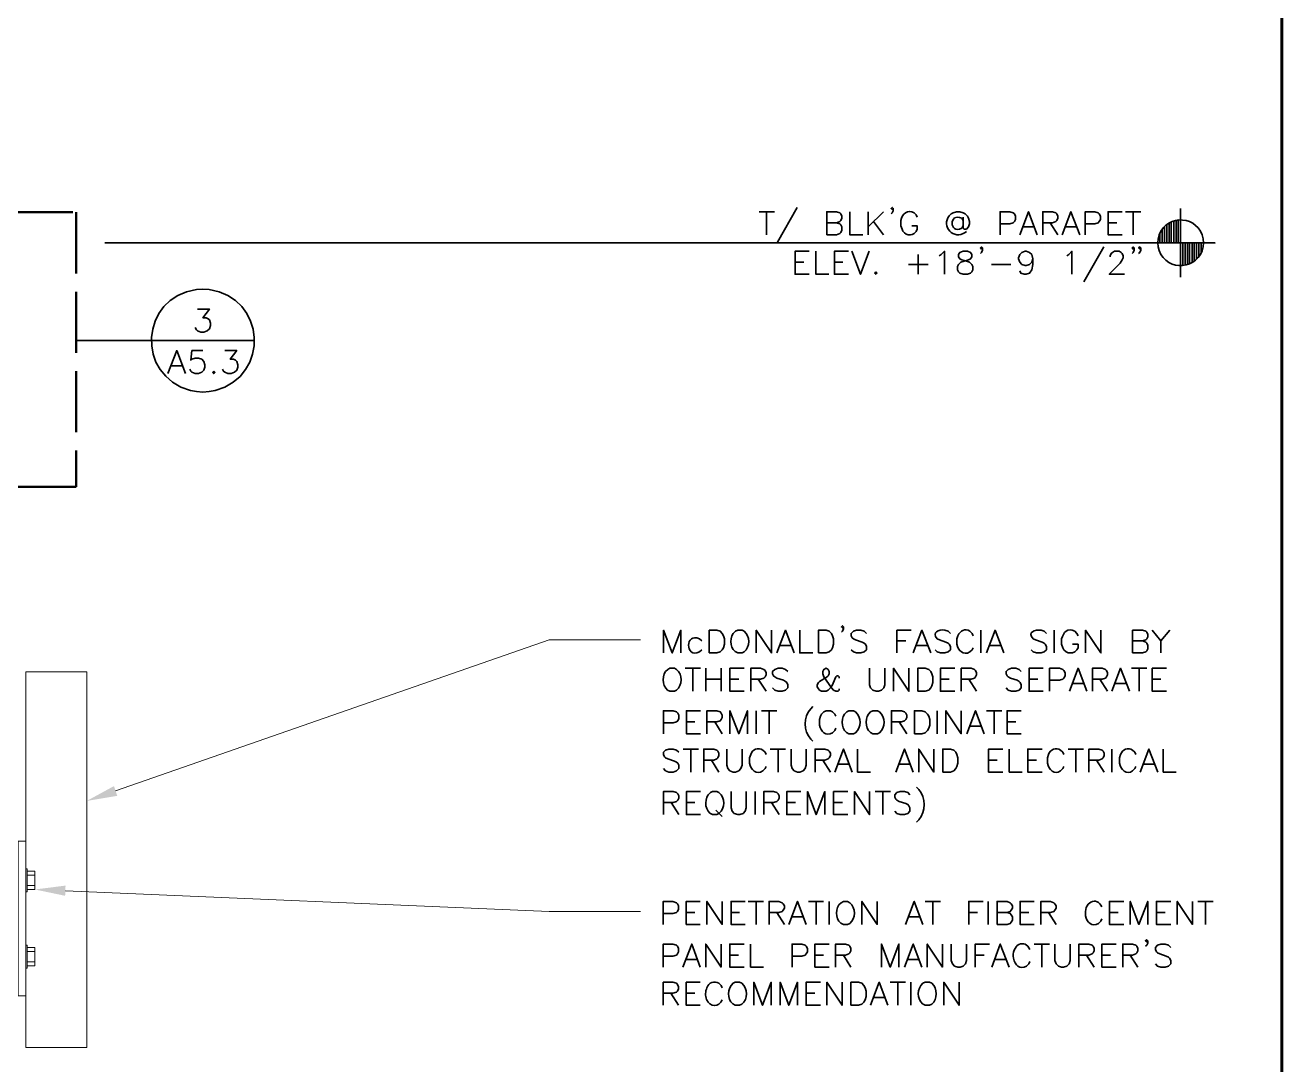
# Model space of a CAD drawing. Header units: inches. Extents: x 5 to 516, y -193 to 129.
# Drawn here: x 92.94 to 99.8, y -175.59 to -169.91 of the extents above; entities that cross this region are included whole.
import ezdxf

# ---------------------------------------------------------------- set-up
doc = ezdxf.new("R2010")
doc.units = ezdxf.units.IN
doc.header["$MEASUREMENT"] = 0
doc.linetypes.add('PDF_IMPORT', pattern=[1, 0.8, -0.2])
doc.layers.add('PDF8_Geometry', color=7, linetype='Continuous')
doc.layers.add('PDF8_Solid Fills', color=7, linetype='Continuous')

msp = doc.modelspace()

# ---------------------------------------------------------------- linework, layer by layer
at = {"layer": 'PDF8_Geometry', "lineweight": 60}
msp.add_lwpolyline([(99.8021836, -169.6924491), (99.8021836, -192.1857845), (99.8021836, -169.6924491)], dxfattribs=at)
at = {"layer": 'PDF8_Geometry', "linetype": 'PDF_IMPORT', "lineweight": 50, "ltscale": 0.416667}
msp.add_lwpolyline([(93.221073, -170.9368928), (93.221073, -172.4357829), (91.1366279, -172.4357829), (91.1366273, -170.9368939), (93.2210725, -170.9368928)], dxfattribs=at)
at = {"layer": 'PDF8_Geometry', "lineweight": 35}
for points in [[(96.9488497, -170.9335584), (97.0321831, -170.9335584)], [(96.9899603, -170.9335584), (96.9899603, -171.059114)], [(97.156627, -170.9102249), (97.0499603, -171.1002249)], [(97.3177395, -171.0591145), (97.3177395, -170.933559), (97.3710728, -170.933559), (97.3888506, -170.9402256), (97.3955172, -170.9457812), (97.4010728, -170.9580034), (97.4010728, -170.9691145), (97.3955172, -170.9813367), (97.3888506, -170.9868923), (97.3710728, -170.993559), (97.3177395, -170.993559)], [(97.4432956, -170.9335584), (97.4432956, -171.059114), (97.5144067, -171.059114)], [(97.544406, -170.9335584), (97.544406, -171.059114)], [(97.6277393, -170.9335584), (97.544406, -171.0168918)], [(97.6810727, -170.9157814), (97.6755172, -170.9213369), (97.6688505, -170.9157814), (97.6755172, -170.9102258), (97.6810727, -170.9157814), (97.6810727, -170.9280036), (97.6755172, -170.9402258), (97.6688505, -170.9457814)], [(98.0621831, -170.9635606), (98.0621831, -171.0235606), (98.0677386, -171.0291162), (98.0799608, -171.0291162), (98.0921831, -171.0168939), (98.0977386, -170.9991162), (98.0977386, -170.9868939), (98.0921831, -170.9691162), (98.0855164, -170.958005), (98.0732942, -170.9457828), (98.0621831, -170.9402273), (98.0444053, -170.9335606), (98.0266275, -170.9335606), (98.0088497, -170.9402273), (97.9966275, -170.9457828)], [(98.2644061, -171.0591145), (98.2644061, -170.933559), (98.3177395, -170.933559), (98.3355172, -170.9402256), (98.3421839, -170.9457812), (98.3477395, -170.9580034), (98.3477395, -170.9757812), (98.3421839, -170.9868923), (98.3355172, -170.993559), (98.3177395, -170.9991145), (98.2644061, -170.9991145)], [(98.371073, -171.0591145), (98.4188508, -170.933559), (98.4666285, -171.0591145)], [(98.496628, -171.0591145), (98.496628, -170.933559), (98.5499613, -170.933559), (98.5677391, -170.9402256), (98.5732946, -170.9457812), (98.5799613, -170.9580034), (98.5799613, -170.9691145), (98.5732946, -170.9813367), (98.5677391, -170.9868923), (98.5499613, -170.993559), (98.496628, -170.993559)], [(98.6032948, -171.0591145), (98.6510726, -170.933559), (98.6988504, -171.0591145)], [(98.7288498, -171.0591145), (98.7288498, -170.933559), (98.7821831, -170.933559), (98.7999609, -170.9402256), (98.8055165, -170.9457812), (98.8121831, -170.9580034), (98.8121831, -170.9757812), (98.8055165, -170.9868923), (98.7999609, -170.993559), (98.7821831, -170.9991145), (98.7288498, -170.9991145)], [(98.9310726, -171.0591145), (98.8532948, -171.0591145), (98.8532948, -170.933559), (98.9310726, -170.933559)], [(98.9488499, -170.9335584), (99.0321832, -170.9335584)], [(98.9899616, -170.9335584), (98.9899616, -171.059114)], [(99.2488501, -170.9157814), (99.2488501, -171.2902258)], [(97.3710729, -170.9935582), (97.3888507, -170.9991138), (97.3955173, -171.0046694), (97.4010729, -171.0168916), (97.4010729, -171.0346694), (97.3955173, -171.0468916), (97.3888507, -171.0524471), (97.3710729, -171.0591138), (97.3177396, -171.0591138)], [(97.5732937, -170.9868941), (97.6277381, -171.0591163)], [(97.722183, -170.9813384), (97.722183, -171.0113384), (97.7288497, -171.0291162)], [(97.812183, -170.9635606), (97.8055164, -170.9513384), (97.7944053, -170.9402273)], [(98.0621831, -170.9813377), (98.0555164, -170.9691154)], [(98.5377397, -170.9935582), (98.5799619, -171.0591138)], [(98.8532948, -170.9935582), (98.9010726, -170.9935582)], [(99.1744053, -171.1035594), (99.1744053, -171.0035594)], [(99.1866282, -171.1035594), (99.1866282, -170.9946705)], [(99.1988499, -171.1035594), (99.1988499, -170.989115)], [(99.2121838, -171.1035594), (99.2121838, -170.9835594)], [(99.2244056, -171.1035594), (99.2244056, -170.9802261)], [(99.2366284, -171.1035594), (99.2366284, -170.979115)], [(97.8055164, -171.0413384), (97.812183, -171.0291162), (97.812183, -171.0113384), (97.782183, -171.0113384)], [(98.0555164, -171.0235599), (98.0621831, -171.0113377)], [(98.0621831, -171.0524495), (98.0732942, -171.0468939), (98.0799608, -171.0413384)], [(98.38885, -171.0168918), (98.44885, -171.0168918)], [(98.621073, -171.0168918), (98.681073, -171.0168918)], [(99.1321829, -171.0602261), (99.1266273, -171.0813372), (99.1244051, -171.1035594), (99.1266273, -171.1246705), (99.1321829, -171.1457817)], [(99.136628, -171.1035594), (99.136628, -171.049115)], [(99.1488508, -171.1035594), (99.1488508, -171.0280039)], [(99.1621836, -171.1035594), (99.1621836, -171.0135594)], [(93.377739, -171.1035594), (99.4366282, -171.1035594), (99.0621838, -171.1035594)], [(98.1688499, -171.1313372), (98.1632944, -171.1380039), (98.1566277, -171.1313372), (98.1632944, -171.1257817), (98.1688499, -171.1313372), (98.1688499, -171.1435594), (98.1632944, -171.1557817), (98.1566277, -171.1613372)], [(98.8299613, -171.125783), (98.7221835, -171.315783)], [(98.996628, -171.1313372), (98.9899613, -171.1380039), (98.9844058, -171.1313372), (98.9899613, -171.1257817), (98.996628, -171.1313372), (98.996628, -171.1435594), (98.9899613, -171.1557817), (98.9844058, -171.1613372)], [(99.0321832, -171.1313372), (99.0266277, -171.1380039), (99.019961, -171.1313372), (99.0266277, -171.1257817), (99.0321832, -171.1313372), (99.0321832, -171.1435594), (99.0266277, -171.1557817), (99.019961, -171.1613372)], [(99.1244051, -171.1035594), (99.1244051, -171.1024483)], [(99.2621841, -171.1035594), (99.2621841, -171.2280039)], [(99.2744058, -171.1035594), (99.2744058, -171.2257817)], [(99.2866275, -171.1035594), (99.2866275, -171.2224483)], [(99.2988504, -171.1035594), (99.2988504, -171.2180039)], [(99.3121832, -171.1035594), (99.3121832, -171.2113372)], [(99.324406, -171.1035594), (99.324406, -171.2035594)], [(99.3366277, -171.1035594), (99.3366277, -171.1924483)], [(99.3488506, -171.1035594), (99.3488506, -171.1780039)], [(99.3621834, -171.1035594), (99.3621834, -171.1580039)], [(99.3721829, -171.1246705), (99.3744051, -171.1035594), (99.3721829, -171.0813372)], [(99.3744051, -171.1035594), (99.3744051, -171.1024483)], [(97.222183, -171.2746704), (97.1455163, -171.2746704), (97.1455163, -171.1491148), (97.222183, -171.1491148)], [(97.1455163, -171.2091164), (97.1932941, -171.2091164)], [(97.2588496, -171.1491143), (97.2588496, -171.2746698), (97.3299607, -171.2746698)], [(97.4366289, -171.2746704), (97.3599622, -171.2746704), (97.3599622, -171.1491148), (97.4366289, -171.1491148)], [(97.3599622, -171.2091164), (97.4066289, -171.2091164)], [(97.4544062, -171.1491143), (97.502184, -171.2746698), (97.5499618, -171.1491143)], [(97.8177395, -171.1680035), (97.8177395, -171.2746702)], [(97.9310728, -171.17356), (97.943295, -171.1680044), (97.9610728, -171.1491155), (97.9610728, -171.2746711)], [(98.4432945, -171.191337), (98.4366279, -171.2091148), (98.4255167, -171.221337), (98.4066279, -171.2268926), (98.4010723, -171.2268926), (98.3832945, -171.221337), (98.3710723, -171.2091148), (98.3655167, -171.191337), (98.3655167, -171.1857815), (98.3710723, -171.1680037), (98.3832945, -171.1557815), (98.4010723, -171.1491148), (98.4066279, -171.1491148), (98.4255167, -171.1557815), (98.4366279, -171.1680037), (98.4432945, -171.191337), (98.4432945, -171.221337), (98.4366279, -171.251337), (98.4255167, -171.2691148), (98.4066279, -171.2746704), (98.3955167, -171.2746704), (98.377739, -171.2691148), (98.3710723, -171.2568926)], [(98.6277394, -171.17356), (98.6388505, -171.1680044), (98.6566283, -171.1491155), (98.6566283, -171.2746711)], [(98.8655166, -171.1791142), (98.8655166, -171.1735586), (98.8710721, -171.1613364), (98.8777388, -171.1557808), (98.8888499, -171.1491142), (98.9132943, -171.1491142), (98.9255166, -171.1557808), (98.9310721, -171.1613364), (98.9366277, -171.1735586), (98.9366277, -171.1857808), (98.9310721, -171.196892), (98.9188499, -171.2146697), (98.859961, -171.2746697), (98.9432943, -171.2746697)], [(97.7644061, -171.2213369), (97.8710728, -171.2213369)], [(98.2166291, -171.2213369), (98.3232958, -171.2213369)], [(93.9466265, -171.3580035), (93.9132931, -171.3557813), (93.8788487, -171.3580035)], [(93.8832955, -171.4646706), (93.948851, -171.4646706), (93.9132955, -171.5124484), (93.9310732, -171.5124484), (93.9421844, -171.5180039), (93.948851, -171.5246706), (93.9544066, -171.5424484), (93.9544066, -171.5546706), (93.948851, -171.5724484), (93.9366288, -171.5835595), (93.918851, -171.5902261), (93.9010732, -171.5902261), (93.8832955, -171.5835595), (93.8777399, -171.5780039), (93.8710732, -171.5657817)], [(93.221073, -171.6368937), (93.6321842, -171.6368937)], [(94.1944052, -171.6368937), (93.632183, -171.6368937)], [(93.722183, -171.8168932), (93.7699608, -171.6913376), (93.8177386, -171.8168932)], [(93.9132931, -171.6913371), (93.8532931, -171.6913371), (93.8477376, -171.7446704), (93.8532931, -171.7391149), (93.8710709, -171.7335593), (93.8888487, -171.7335593), (93.9066265, -171.7391149), (93.9188487, -171.7513371), (93.9244042, -171.7691149), (93.9244042, -171.7813371), (93.9188487, -171.7991149), (93.9066265, -171.810226), (93.8888487, -171.8168926), (93.8710709, -171.8168926), (93.8532931, -171.810226), (93.8477376, -171.8046704), (93.8410709, -171.7924482)], [(94.0321828, -171.6913371), (94.0977384, -171.6913371), (94.0621828, -171.7391149), (94.0799606, -171.7391149), (94.0910717, -171.7446704), (94.0977384, -171.7513371), (94.1032939, -171.7691149), (94.1032939, -171.7813371), (94.0977384, -171.7991149), (94.0855162, -171.810226), (94.0677384, -171.8168926), (94.0499606, -171.8168926), (94.0321828, -171.810226), (94.0255162, -171.8046704), (94.0199606, -171.7924482)], [(93.73996, -171.7746704), (93.79996, -171.7746704)], [(93.8455153, -171.9102258), (93.8788487, -171.9157814), (93.9132931, -171.9180036), (93.9466265, -171.9157814), (93.9799598, -171.9102258)], [(97.4088491, -173.2002257), (97.4032936, -173.2057813), (97.397738, -173.2002257), (97.4032936, -173.1935591), (97.4088491, -173.2002257), (97.4088491, -173.2113368), (97.4032936, -173.2235591), (97.397738, -173.2291146)], [(96.4266284, -173.342449), (96.4266284, -173.2180045), (96.4744062, -173.342449), (96.5221839, -173.2180045), (96.5221839, -173.342449)], [(96.6355156, -173.2768927), (96.6232933, -173.2657816)], [(96.86774, -173.2235606), (96.8555177, -173.218005), (96.8321844, -173.218005), (96.8199622, -173.2235606), (96.80774, -173.2357828)], [(96.9332948, -173.342449), (96.9332948, -173.2180045), (97.0166281, -173.342449), (97.0166281, -173.2180045)], [(97.0455159, -173.342449), (97.0932936, -173.2180045), (97.1410714, -173.342449)], [(97.171072, -173.218005), (97.171072, -173.3424495), (97.2421831, -173.3424495)], [(97.5344052, -173.2357821), (97.522183, -173.2235599), (97.5044052, -173.2180043), (97.4810719, -173.2180043), (97.4632941, -173.2235599), (97.4510719, -173.2357821), (97.4510719, -173.2480043), (97.4566275, -173.2591154), (97.4632941, -173.2657821), (97.4744052, -173.2713377), (97.5110719, -173.2835599), (97.522183, -173.2891154), (97.5288497, -173.294671), (97.5344052, -173.3068932), (97.5344052, -173.324671), (97.522183, -173.3368932), (97.5044052, -173.3424488), (97.4810719, -173.3424488), (97.4632941, -173.3368932), (97.4510719, -173.324671)], [(97.7010719, -173.342449), (97.7010719, -173.2180045), (97.7788497, -173.2180045)], [(97.7899617, -173.342449), (97.8377395, -173.2180045), (97.8855173, -173.342449)], [(97.9210725, -173.2657821), (97.9332947, -173.2713377), (97.9688503, -173.2835599), (97.9810725, -173.2891154), (97.986628, -173.294671), (97.9932947, -173.3068932), (97.9932947, -173.324671), (97.9810725, -173.3368932), (97.9632947, -173.3424488), (97.9388503, -173.3424488), (97.9210725, -173.3368932), (97.9099614, -173.324671)], [(97.9932947, -173.2357821), (97.9810725, -173.2235599), (97.9632947, -173.2180043)], [(98.0344053, -173.248005), (98.0288497, -173.2657827), (98.0288497, -173.2946716)], [(98.1177386, -173.248005), (98.1121831, -173.2357827), (98.0999608, -173.2235605)], [(98.1599614, -173.218005), (98.1599614, -173.3424495)], [(98.1899613, -173.342449), (98.236628, -173.2180045), (98.2844058, -173.342449)], [(98.4455172, -173.2657821), (98.4577394, -173.2713377), (98.4932949, -173.2835599), (98.5055172, -173.2891154), (98.5110727, -173.294671), (98.5166283, -173.3068932), (98.5166283, -173.324671), (98.5055172, -173.3368932), (98.4877394, -173.3424488), (98.4632949, -173.3424488), (98.4455172, -173.3368932), (98.4332949, -173.324671)], [(98.5166283, -173.2357821), (98.5055172, -173.2235599), (98.4877394, -173.2180043)], [(98.5588499, -173.218005), (98.5588499, -173.3424495)], [(98.5999613, -173.2657827), (98.5999613, -173.2946716), (98.606628, -173.3135605), (98.6121836, -173.3246716), (98.6244058, -173.3368938), (98.636628, -173.3424494), (98.6599613, -173.3424494), (98.6721836, -173.3368938), (98.6832947, -173.3246716), (98.6899613, -173.3135605), (98.6899613, -173.2946716), (98.6599613, -173.2946716)], [(98.6899613, -173.248005), (98.6832947, -173.2357827), (98.6721836, -173.2235605)], [(98.7310719, -173.342449), (98.7310719, -173.2180045), (98.8144053, -173.342449), (98.8144053, -173.2180045)], [(98.9877395, -173.342449), (98.9877395, -173.2180045), (99.0410728, -173.2180045), (99.0588506, -173.2235601), (99.0655172, -173.2291156), (99.0710728, -173.2413378), (99.0710728, -173.2535601), (99.0655172, -173.2657823), (99.0588506, -173.2713378), (99.0410728, -173.2768934), (98.9877395, -173.2768934)], [(99.0944052, -173.218005), (99.142183, -173.2768939), (99.142183, -173.3424495)], [(99.1899614, -173.218005), (99.1421836, -173.2768939)], [(96.6232933, -173.3368927), (96.6355156, -173.3246704)], [(96.8321844, -173.3424495), (96.8555177, -173.3424495), (96.86774, -173.3368939)], [(97.0644051, -173.3013384), (97.123294, -173.3013384)], [(97.7010719, -173.2768927), (97.7488497, -173.2768927)], [(97.808851, -173.3013384), (97.8677399, -173.3013384)], [(98.0999608, -173.3368938), (98.1121831, -173.3246716), (98.1177386, -173.3135605)], [(98.2077384, -173.3013384), (98.2666273, -173.3013384)], [(99.0410718, -173.2768927), (99.0588495, -173.2835593), (99.0655162, -173.2891149), (99.0710718, -173.3013371), (99.0710718, -173.3191149), (99.0655162, -173.3313371), (99.0588495, -173.3368927), (99.0410718, -173.3424482), (98.9877384, -173.3424482)], [(96.497738, -173.432449), (96.4866269, -173.4257823), (96.4621825, -173.4257823), (96.4499603, -173.432449), (96.4388491, -173.4435601)], [(96.5455158, -173.4257823), (96.6288492, -173.4257823)], [(96.5877386, -173.4257823), (96.5877386, -173.5513379)], [(96.6588491, -173.4257823), (96.6588491, -173.5513379)], [(96.7421824, -173.4257823), (96.7421824, -173.5513379)], [(96.8677394, -173.5513384), (96.7899616, -173.5513384), (96.7899616, -173.4257828), (96.8677394, -173.4257828)], [(96.9032949, -173.5513384), (96.9032949, -173.4257828), (96.9566282, -173.4257828), (96.974406, -173.4324495), (96.9810727, -173.4380051), (96.9866282, -173.4502273), (96.9866282, -173.4624495), (96.9810727, -173.4735606), (96.974406, -173.4802273), (96.9566282, -173.4857828), (96.9032949, -173.4857828)], [(97.1055179, -173.4435593), (97.0932957, -173.4324482), (97.0755179, -173.4257816), (97.0521846, -173.4257816), (97.0344068, -173.4324482), (97.0221846, -173.4435593), (97.0221846, -173.4557816), (97.0277402, -173.4680038), (97.0344068, -173.4735593), (97.0455179, -173.480226), (97.0821846, -173.4913371), (97.0932957, -173.4980038), (97.0999624, -173.5035594), (97.1055179, -173.5157816), (97.1055179, -173.5335594), (97.0932957, -173.5457816), (97.0755179, -173.5513371), (97.0521846, -173.5513371), (97.0344068, -173.5457816), (97.0221846, -173.5335594)], [(97.3855156, -173.4802257), (97.3855156, -173.473559), (97.3799601, -173.4680034), (97.3732934, -173.4680034), (97.3677378, -173.473559), (97.3621823, -173.4857812), (97.3499601, -173.5157812), (97.3377378, -173.533559), (97.3255156, -173.5457812), (97.3144045, -173.5513368), (97.2899601, -173.5513368), (97.2788489, -173.5457812), (97.2721823, -173.5391145), (97.2666267, -173.5268923), (97.2666267, -173.5157812), (97.2721823, -173.503559), (97.2788489, -173.4980034), (97.3199601, -173.473559), (97.3255156, -173.4680034), (97.3321823, -173.4557812), (97.3321823, -173.443559), (97.3255156, -173.4324479), (97.3144045, -173.4257812), (97.3021823, -173.4324479), (97.2966267, -173.443559), (97.2966267, -173.4557812), (97.3021823, -173.473559), (97.3144045, -173.4913368), (97.3432934, -173.533559), (97.3555156, -173.5457812), (97.3677378, -173.5513368), (97.3799601, -173.5513368), (97.3855156, -173.5457812), (97.3855156, -173.5391145)], [(97.5521823, -173.4257823), (97.5521823, -173.5157823), (97.5577379, -173.5335601), (97.5699601, -173.5457823), (97.5877379, -173.5513379), (97.5999601, -173.5513379), (97.6177379, -173.5457823), (97.6299601, -173.5335601), (97.6355156, -173.5157823), (97.6355156, -173.4257823)], [(97.6832949, -173.5513384), (97.6832949, -173.4257828), (97.7666282, -173.5513384), (97.7666282, -173.4257828)], [(98.0166291, -173.5513384), (97.9388513, -173.5513384), (97.9388513, -173.4257828), (98.0166291, -173.4257828)], [(98.0521823, -173.5513384), (98.0521823, -173.4257828), (98.1066268, -173.4257828), (98.1244046, -173.4324495), (98.1299601, -173.4380051), (98.1355157, -173.4502273), (98.1355157, -173.4624495), (98.1299601, -173.4735606), (98.1244046, -173.4802273), (98.1066268, -173.4857828), (98.0521823, -173.4857828)], [(98.3799615, -173.4435593), (98.3677393, -173.4324482), (98.3499615, -173.4257816), (98.3266282, -173.4257816), (98.3088504, -173.4324482), (98.2966282, -173.4435593), (98.2966282, -173.4557816), (98.3021837, -173.4680038), (98.3088504, -173.4735593), (98.3210726, -173.480226), (98.3566282, -173.4913371), (98.3677393, -173.4980038), (98.3744059, -173.5035594), (98.3799615, -173.5157816), (98.3799615, -173.5335594), (98.3677393, -173.5457816), (98.3499615, -173.5513371), (98.3266282, -173.5513371), (98.3088504, -173.5457816), (98.2966282, -173.5335594)], [(98.4988498, -173.5513384), (98.4221831, -173.5513384), (98.4221831, -173.4257828), (98.4988498, -173.4257828)], [(98.5344053, -173.5513384), (98.5344053, -173.4257828), (98.5888498, -173.4257828), (98.6066276, -173.4324495), (98.6121831, -173.4380051), (98.6188498, -173.4502273), (98.6188498, -173.4680051), (98.6121831, -173.4802273), (98.6066276, -173.4857828), (98.5888498, -173.4913384), (98.5344053, -173.4913384)], [(98.6421832, -173.5513384), (98.689961, -173.4257828), (98.7377388, -173.5513384)], [(98.7677394, -173.5513384), (98.7677394, -173.4257828), (98.8210727, -173.4257828), (98.8388505, -173.4324495), (98.844406, -173.4380051), (98.8510727, -173.4502273), (98.8510727, -173.4624495), (98.844406, -173.4735606), (98.8388505, -173.4802273), (98.8210727, -173.4857828), (98.7677394, -173.4857828)], [(98.8744051, -173.5513384), (98.9221829, -173.4257828), (98.9699606, -173.5513384)], [(98.9810719, -173.4257823), (99.0655164, -173.4257823)], [(99.0232947, -173.4257823), (99.0232947, -173.5513379)], [(99.172183, -173.5513384), (99.0944052, -173.5513384), (99.0944052, -173.4257828), (99.172183, -173.4257828)], [(96.6588491, -173.4857821), (96.7421824, -173.4857821)], [(96.7899616, -173.4857821), (96.8377394, -173.4857821)], [(96.9444055, -173.4857821), (96.9866277, -173.5513377)], [(97.9388513, -173.4857821), (97.9866291, -173.4857821)], [(98.0944051, -173.4857821), (98.1355162, -173.5513377)], [(98.4221831, -173.4857821), (98.4699609, -173.4857821)], [(98.6599614, -173.5091156), (98.7199614, -173.5091156)], [(98.8088499, -173.4857821), (98.8510722, -173.5513377)], [(98.8921833, -173.5091156), (98.9521833, -173.5091156)], [(99.0944052, -173.4857821), (99.142183, -173.4857821)], [(96.4621825, -173.5513379), (96.4866269, -173.5513379), (96.497738, -173.5457823)], [(96.4266284, -173.7835591), (96.4266284, -173.6580035), (96.4799617, -173.6580035), (96.4977395, -173.6646702), (96.5044062, -173.6702258), (96.5099617, -173.682448), (96.5099617, -173.7002258), (96.5044062, -173.712448), (96.4977395, -173.7180035), (96.4799617, -173.7235591), (96.4266284, -173.7235591)], [(96.6288489, -173.7835591), (96.5521822, -173.7835591), (96.5521822, -173.6580035), (96.6288489, -173.6580035)], [(96.6644055, -173.7835591), (96.6644055, -173.6580035), (96.71885, -173.6580035), (96.7366278, -173.6646702), (96.7421833, -173.6702258), (96.7477389, -173.682448), (96.7477389, -173.6946702), (96.7421833, -173.7057813), (96.7366278, -173.712448), (96.71885, -173.7180035), (96.6644055, -173.7180035)], [(96.7899616, -173.7835591), (96.7899616, -173.6580035), (96.8377394, -173.7835591), (96.8855172, -173.6580035), (96.8855172, -173.7835591)], [(96.9332948, -173.6580053), (96.9332948, -173.7835608)], [(96.9621825, -173.6580053), (97.0455159, -173.6580053)], [(97.0044053, -173.6580053), (97.0044053, -173.7835608)], [(97.2421825, -173.6346717), (97.2310713, -173.646894)], [(97.3677386, -173.6880029), (97.362183, -173.6757807), (97.3499608, -173.6646696), (97.3377386, -173.6580029), (97.3144052, -173.6580029), (97.302183, -173.6646696), (97.2899608, -173.6757807), (97.2844052, -173.6880029), (97.2788497, -173.7057807), (97.2788497, -173.7357807)], [(97.4744069, -173.6646719), (97.4632958, -173.6580053), (97.4388513, -173.6580053), (97.4277402, -173.6646719), (97.415518, -173.675783)], [(97.6055172, -173.6646719), (97.5944061, -173.6580053), (97.5699616, -173.6580053), (97.5577394, -173.6646719), (97.5466283, -173.675783)], [(97.671072, -173.7835591), (97.671072, -173.6580035), (97.7255165, -173.6580035), (97.7432942, -173.6646702), (97.7488498, -173.6702258), (97.7544054, -173.682448), (97.7544054, -173.6946702), (97.7488498, -173.7057813), (97.7432942, -173.712448), (97.7255165, -173.7180035), (97.671072, -173.7180035)], [(97.921072, -173.6580053), (97.921072, -173.7835608)], [(97.968849, -173.7835591), (97.968849, -173.6580035), (98.0521823, -173.7835591), (98.0521823, -173.6580035)], [(98.0821845, -173.7835591), (98.1299623, -173.6580035), (98.1777401, -173.7835591)], [(98.1899613, -173.6580053), (98.2732946, -173.6580053)], [(98.2310719, -173.6580053), (98.2310719, -173.7835608)], [(98.3799613, -173.7835591), (98.3021835, -173.7835591), (98.3021835, -173.6580035), (98.3799613, -173.6580035)], [(96.5521822, -173.7180051), (96.5988489, -173.7180051)], [(96.7066283, -173.7180051), (96.7477394, -173.7835606)], [(97.7132948, -173.7180051), (97.7544059, -173.7835606)], [(98.0999616, -173.7413386), (98.1599616, -173.7413386)], [(98.3021835, -173.7180051), (98.3499613, -173.7180051)], [(97.2310713, -173.8135606), (97.2421825, -173.8246718)], [(97.3499608, -173.7780029), (97.362183, -173.7657807), (97.3677386, -173.7535585)], [(97.4388513, -173.7835608), (97.4632958, -173.7835608), (97.4744069, -173.7780053)], [(97.5699616, -173.7835608), (97.5944061, -173.7835608), (97.6055172, -173.7780053)], [(96.5099617, -173.8846718), (96.4977395, -173.8724495), (96.4799617, -173.866894), (96.4566284, -173.866894), (96.4388506, -173.8724495), (96.4266284, -173.8846718), (96.4266284, -173.896894), (96.4321839, -173.9091162), (96.4388506, -173.9146718), (96.4499617, -173.9202273), (96.4866284, -173.9324495), (96.4977395, -173.9380051), (96.5044062, -173.9446718), (96.5099617, -173.9557829), (96.5099617, -173.9735607), (96.4977395, -173.9857829), (96.4799617, -173.9924495), (96.4566284, -173.9924495), (96.4388506, -173.9857829), (96.4266284, -173.9735607)], [(96.5344052, -173.8668924), (96.6177385, -173.8668924)], [(96.5755157, -173.8668924), (96.5755157, -173.992448)], [(96.6466285, -173.9924486), (96.6466285, -173.866893), (96.7010729, -173.866893), (96.7188507, -173.8724485), (96.7244063, -173.8791152), (96.7299618, -173.8902263), (96.7299618, -173.9024485), (96.7244063, -173.9146708), (96.7188507, -173.9202263), (96.7010729, -173.926893), (96.6466285, -173.926893)], [(96.7721846, -173.8668924), (96.7721846, -173.9557813), (96.7777401, -173.9735591), (96.7899624, -173.9857813), (96.8077401, -173.992448), (96.8199624, -173.992448), (96.8377401, -173.9857813), (96.8499624, -173.9735591), (96.8555179, -173.9557813), (96.8555179, -173.8668924)], [(97.0099618, -173.8668924), (97.0932951, -173.8668924)], [(97.0521823, -173.8668924), (97.0521823, -173.992448)], [(97.123295, -173.8668924), (97.123295, -173.9557813), (97.1299617, -173.9735591), (97.1410728, -173.9857813), (97.1588506, -173.992448), (97.1710728, -173.992448), (97.1888506, -173.9857813), (97.2010728, -173.9735591), (97.2066283, -173.9557813), (97.2066283, -173.8668924)], [(97.2544053, -173.9924486), (97.2544053, -173.866893), (97.3077386, -173.866893), (97.3255164, -173.8724485), (97.3321831, -173.8791152), (97.3377387, -173.8902263), (97.3377387, -173.9024485), (97.3321831, -173.9146708), (97.3255164, -173.9202263), (97.3077386, -173.926893), (97.2544053, -173.926893)], [(97.3621821, -173.9924486), (97.4088488, -173.866893), (97.4566266, -173.9924486)], [(97.4866283, -173.8668924), (97.4866283, -173.992448), (97.5577394, -173.992448)], [(97.6955155, -173.9924486), (97.7432932, -173.866893), (97.7899599, -173.9924486)], [(97.8199616, -173.9924486), (97.8199616, -173.866893), (97.903295, -173.9924486), (97.903295, -173.866893)], [(98.2788497, -173.9924486), (98.201072, -173.9924486), (98.201072, -173.866893), (98.2788497, -173.866893)], [(98.3144052, -173.8668924), (98.3144052, -173.992448), (98.3855163, -173.992448)], [(98.4932945, -173.9924486), (98.4155167, -173.9924486), (98.4155167, -173.866893), (98.4932945, -173.866893)], [(98.6366279, -173.8668924), (98.7199613, -173.8668924)], [(98.6777385, -173.8668924), (98.6777385, -173.992448)], [(98.7488501, -173.9924486), (98.7488501, -173.866893), (98.8032946, -173.866893), (98.8210723, -173.8724485), (98.8266279, -173.8791152), (98.8321834, -173.8902263), (98.8321834, -173.9024485), (98.8266279, -173.9146708), (98.8210723, -173.9202263), (98.8032946, -173.926893), (98.7488501, -173.926893)], [(98.8744051, -173.8668924), (98.8744051, -173.992448)], [(99.02885, -173.9924486), (99.0766278, -173.866893), (99.1244056, -173.9924486)], [(99.1544061, -173.8668924), (99.1544061, -173.992448), (99.2255173, -173.992448)], [(96.6888512, -173.9268923), (96.7299624, -173.9924478)], [(97.2966281, -173.9268923), (97.3377392, -173.9924478)], [(97.3799614, -173.9502258), (97.4388503, -173.9502258)], [(97.7132948, -173.9502258), (97.7721837, -173.9502258)], [(98.201072, -173.9268923), (98.2488497, -173.9268923)], [(98.4155167, -173.9268923), (98.4632945, -173.9268923)], [(98.7910717, -173.9268923), (98.8321829, -173.9924478)], [(99.0466282, -173.9502258), (99.1066282, -173.9502258)], [(96.9688505, -173.9857813), (96.9810727, -173.973559), (96.9866282, -173.9624479)], [(98.5944056, -173.9857813), (98.6066278, -173.973559), (98.6121833, -173.9624479)], [(98.9877387, -173.9857813), (98.999961, -173.973559), (99.0055165, -173.9624479)], [(97.808851, -174.0757819), (97.8199621, -174.086893)], [(96.4266284, -174.2246715), (96.4266284, -174.0991159), (96.4799617, -174.0991159), (96.4977395, -174.1046715), (96.5044062, -174.1113382), (96.5099617, -174.1224493), (96.5099617, -174.1346715), (96.5044062, -174.1468937), (96.4977395, -174.1524493), (96.4799617, -174.159116), (96.4266284, -174.159116)], [(96.4688489, -174.1591152), (96.50996, -174.2246708)], [(96.6288489, -174.2246715), (96.5521822, -174.2246715), (96.5521822, -174.0991159), (96.6288489, -174.0991159)], [(96.5521822, -174.1591152), (96.5988489, -174.1591152)], [(96.729961, -174.104671), (96.7188499, -174.0991154), (96.6944054, -174.0991154), (96.6832943, -174.104671), (96.6710721, -174.1168932)], [(96.7955158, -174.0991154), (96.7955158, -174.1880043), (96.8021825, -174.2068932), (96.8132936, -174.2180043), (96.8321825, -174.224671), (96.8432936, -174.224671), (96.8610714, -174.2180043), (96.8732936, -174.2068932), (96.8788492, -174.1880043), (96.8788492, -174.0991154)], [(96.9266284, -174.0991154), (96.9266284, -174.224671)], [(96.9744054, -174.2246715), (96.9744054, -174.0991159), (97.0277387, -174.0991159), (97.0455165, -174.1046715), (97.0521832, -174.1113382), (97.0577387, -174.1224493), (97.0577387, -174.1346715), (97.0521832, -174.1468937), (97.0455165, -174.1524493), (97.0277387, -174.159116), (96.9744054, -174.159116)], [(97.0166281, -174.1591152), (97.0577393, -174.2246708)], [(97.1766282, -174.2246715), (97.0999615, -174.2246715), (97.0999615, -174.0991159), (97.1766282, -174.0991159)], [(97.0999615, -174.1591152), (97.1477393, -174.1591152)], [(97.2132947, -174.2246715), (97.2132947, -174.0991159), (97.2599614, -174.2246715), (97.3077392, -174.0991159), (97.3077392, -174.2246715)], [(97.4332958, -174.2246715), (97.355518, -174.2246715), (97.355518, -174.0991159), (97.4332958, -174.0991159)], [(97.355518, -174.1591152), (97.4032957, -174.1591152)], [(97.468849, -174.2246715), (97.468849, -174.0991159), (97.5521823, -174.2246715), (97.5521823, -174.0991159)], [(97.5821845, -174.0991154), (97.6655178, -174.0991154)], [(97.623295, -174.0991154), (97.623295, -174.224671)], [(97.7721847, -174.1168925), (97.7610736, -174.1046702), (97.7432958, -174.0991147), (97.7188513, -174.0991147), (97.7010736, -174.1046702), (97.6888513, -174.1168925), (97.6888513, -174.1291147), (97.695518, -174.1413369), (97.7010736, -174.1468925), (97.7132958, -174.152448), (97.7488513, -174.1646702), (97.7610736, -174.1702258), (97.7666291, -174.1768925), (97.7721847, -174.1880036), (97.7721847, -174.2068925), (97.7610736, -174.2180036), (97.7432958, -174.2246702), (97.7188513, -174.2246702), (97.7010736, -174.2180036), (97.6888513, -174.2068925)], [(96.6944054, -174.224671), (96.7188499, -174.224671), (96.729961, -174.2180043)], [(96.7121825, -174.2002258), (96.7477381, -174.2357814)], [(97.8199621, -174.2535597), (97.808851, -174.2657819)], [(96.4255162, -174.8246709), (96.4255162, -174.6991153), (96.4788495, -174.6991153), (96.4977384, -174.705782), (96.503294, -174.7113375), (96.5088495, -174.7235598), (96.5088495, -174.7413375), (96.503294, -174.7535598), (96.4977384, -174.7591153), (96.4788495, -174.7646709), (96.4255162, -174.7646709)], [(96.627739, -174.8246709), (96.5510723, -174.8246709), (96.5510723, -174.6991153), (96.627739, -174.6991153)], [(96.6644055, -174.8246709), (96.6644055, -174.6991153), (96.7477389, -174.8246709), (96.7477389, -174.6991153)], [(96.8721825, -174.8246709), (96.7955158, -174.8246709), (96.7955158, -174.6991153), (96.8721825, -174.6991153)], [(96.8899598, -174.6991159), (96.9732932, -174.6991159)], [(96.9321826, -174.6991159), (96.9321826, -174.8246715)], [(97.0032954, -174.8246709), (97.0032954, -174.6991153), (97.0566287, -174.6991153), (97.0744065, -174.705782), (97.0810731, -174.7113375), (97.0866287, -174.7235598), (97.0866287, -174.735782), (97.0810731, -174.7468931), (97.0744065, -174.7535598), (97.0566287, -174.7591153), (97.0032954, -174.7591153)], [(97.1110721, -174.8246709), (97.1577388, -174.6991153), (97.2055166, -174.8246709)], [(97.217739, -174.6991159), (97.3010723, -174.6991159)], [(97.2599618, -174.6991159), (97.2599618, -174.8246715)], [(97.3310723, -174.6991159), (97.3310723, -174.8246715)], [(97.4444047, -174.7057826), (97.4321825, -174.6991159), (97.4088491, -174.6991159), (97.3966269, -174.7057826), (97.3844047, -174.7180048)], [(97.5099618, -174.8246709), (97.5099618, -174.6991153), (97.5932951, -174.8246709), (97.5932951, -174.6991153)], [(97.747739, -174.8246709), (97.7955167, -174.6991153), (97.8432945, -174.8246709)], [(97.855518, -174.6991159), (97.9388513, -174.6991159)], [(97.8966286, -174.6991159), (97.8966286, -174.8246715)], [(98.0932952, -174.8246709), (98.0932952, -174.6991153), (98.171073, -174.6991153)], [(98.199962, -174.6991159), (98.199962, -174.8246715)], [(98.247739, -174.8246709), (98.247739, -174.6991153), (98.3021834, -174.6991153), (98.3199612, -174.705782), (98.3255168, -174.7113375), (98.3310723, -174.7235598), (98.3310723, -174.735782), (98.3255168, -174.7468931), (98.3199612, -174.7535598), (98.3021834, -174.7591153), (98.247739, -174.7591153)], [(98.4510729, -174.8246709), (98.3732951, -174.8246709), (98.3732951, -174.6991153), (98.4510729, -174.6991153)], [(98.4866284, -174.8246709), (98.4866284, -174.6991153), (98.5399617, -174.6991153), (98.5577395, -174.705782), (98.563295, -174.7113375), (98.5699617, -174.7235598), (98.5699617, -174.735782), (98.563295, -174.7468931), (98.5577395, -174.7535598), (98.5399617, -174.7591153), (98.4866284, -174.7591153)], [(98.9388501, -174.8246709), (98.8610723, -174.8246709), (98.8610723, -174.6991153), (98.9388501, -174.6991153)], [(98.9744055, -174.8246709), (98.9744055, -174.6991153), (99.0221833, -174.8246709), (99.0699611, -174.6991153), (99.0699611, -174.8246709)], [(99.1955165, -174.8246709), (99.1177387, -174.8246709), (99.1177387, -174.6991153), (99.1955165, -174.6991153)], [(99.231072, -174.8246709), (99.231072, -174.6991153), (99.3144053, -174.8246709), (99.3144053, -174.6991153)], [(99.3444052, -174.6991159), (99.4277385, -174.6991159)], [(99.3855169, -174.6991159), (99.3855169, -174.8246715)], [(96.5510723, -174.7591157), (96.5988501, -174.7591157)], [(96.7955158, -174.7591157), (96.8421825, -174.7591157)], [(97.0455159, -174.7591157), (97.086627, -174.8246713)], [(98.0932952, -174.7591157), (98.141073, -174.7591157)], [(98.3021835, -174.7591157), (98.3199613, -174.7646713), (98.3255168, -174.771338), (98.3310724, -174.7824491), (98.3310724, -174.801338), (98.3255168, -174.8124491), (98.3199613, -174.8191157), (98.3021835, -174.8246713), (98.247739, -174.8246713)], [(98.3732951, -174.7591157), (98.4210729, -174.7591157)], [(98.5277389, -174.7591157), (98.5699612, -174.8246713)], [(98.8610723, -174.7591157), (98.9088501, -174.7591157)], [(99.1177387, -174.7591157), (99.1655165, -174.7591157)], [(97.1288492, -174.7824492), (97.1877381, -174.7824492)], [(97.4088491, -174.8246715), (97.4321825, -174.8246715), (97.4444047, -174.8191159)], [(97.765516, -174.7824492), (97.825516, -174.7824492)], [(98.8021839, -174.8191158), (98.8144062, -174.8068936), (98.8199617, -174.7946714)], [(99.0699617, -174.9135596), (99.0644062, -174.9202262), (99.0577395, -174.9135596), (99.0644062, -174.908004), (99.0699617, -174.9135596), (99.0699617, -174.9257818), (99.0644062, -174.938004), (99.0577395, -174.9435596)], [(96.4255162, -175.0568927), (96.4255162, -174.9313372), (96.4788495, -174.9313372), (96.4977384, -174.9380038), (96.503294, -174.9435594), (96.5088495, -174.9557816), (96.5088495, -174.9735594), (96.503294, -174.9857816), (96.4977384, -174.9913372), (96.4788495, -174.9968927), (96.4255162, -174.9968927)], [(96.5332952, -175.0568927), (96.581073, -174.9313372), (96.6277397, -175.0568927)], [(96.6577391, -175.0568927), (96.6577391, -174.9313372), (96.7410725, -175.0568927), (96.7410725, -174.9313372)], [(96.8666272, -175.0568927), (96.7888494, -175.0568927), (96.7888494, -174.9313372), (96.8666272, -174.9313372)], [(96.9021827, -174.9313377), (96.9021827, -175.0568933), (96.9732938, -175.0568933)], [(97.1288492, -175.0568927), (97.1288492, -174.9313372), (97.1821825, -174.9313372), (97.1999603, -174.9380038), (97.2055159, -174.9435594), (97.2121825, -174.9557816), (97.2121825, -174.9735594), (97.2055159, -174.9857816), (97.1999603, -174.9913372), (97.1821825, -174.9968927), (97.1288492, -174.9968927)], [(97.3310732, -175.0568927), (97.2532954, -175.0568927), (97.2532954, -174.9313372), (97.3310732, -174.9313372)], [(97.3666286, -175.0568927), (97.3666286, -174.9313372), (97.419962, -174.9313372), (97.4377397, -174.9380038), (97.4444064, -174.9435594), (97.449962, -174.9557816), (97.449962, -174.9680038), (97.4444064, -174.9791149), (97.4377397, -174.9857816), (97.419962, -174.9913372), (97.3666286, -174.9913372)], [(97.6166286, -175.0568927), (97.6166286, -174.9313372), (97.6644064, -175.0568927), (97.7121842, -174.9313372), (97.7121842, -175.0568927)], [(97.7421825, -175.0568927), (97.7899603, -174.9313372), (97.8377381, -175.0568927)], [(97.8666287, -175.0568927), (97.8666287, -174.9313372), (97.949962, -175.0568927), (97.949962, -174.9313372)], [(97.997739, -174.9313377), (97.997739, -175.0213377), (98.0044056, -175.0391155), (98.0155168, -175.0513378), (98.0332945, -175.0568933), (98.0455168, -175.0568933), (98.0632945, -175.0513378), (98.0755168, -175.0391155), (98.0810723, -175.0213377), (98.0810723, -174.9313377)], [(98.1288493, -175.0568927), (98.1288493, -174.9313372), (98.2066271, -174.9313372)], [(98.218849, -175.0568927), (98.2655157, -174.9313372), (98.3132935, -175.0568927)], [(98.451072, -174.9313377), (98.5344053, -174.9313377)], [(98.4921837, -174.9313377), (98.4921837, -175.0568933)], [(98.5632942, -174.9313377), (98.5632942, -175.0213377), (98.5699608, -175.0391155), (98.5821831, -175.0513378), (98.5999608, -175.0568933), (98.611072, -175.0568933), (98.6288497, -175.0513378), (98.641072, -175.0391155), (98.6466275, -175.0213377), (98.6466275, -174.9313377)], [(98.6944056, -175.0568927), (98.6944056, -174.9313372), (98.7488501, -174.9313372), (98.7666278, -174.9380038), (98.7721834, -174.9435594), (98.7777389, -174.9557816), (98.7777389, -174.9680038), (98.7721834, -174.9791149), (98.7666278, -174.9857816), (98.7488501, -174.9913372), (98.6944056, -174.9913372)], [(98.8977395, -175.0568927), (98.8199617, -175.0568927), (98.8199617, -174.9313372), (98.8977395, -174.9313372)], [(98.933295, -175.0568927), (98.933295, -174.9313372), (98.9866283, -174.9313372), (99.0044061, -174.9380038), (99.0099616, -174.9435594), (99.0166283, -174.9557816), (99.0166283, -174.9680038), (99.0099616, -174.9791149), (99.0044061, -174.9857816), (98.9866283, -174.9913372), (98.933295, -174.9913372)], [(99.1955167, -174.9502259), (99.1832945, -174.9380036), (99.1655167, -174.931337), (99.1410723, -174.931337), (99.1232945, -174.9380036), (99.1121834, -174.9502259), (99.1121834, -174.961337), (99.1177389, -174.9735592), (99.1232945, -174.9791148), (99.1355167, -174.9857814), (99.1710723, -174.9968925), (99.1832945, -175.0035592), (99.18885, -175.0091148), (99.1955167, -175.021337), (99.1955167, -175.0391148), (99.1832945, -175.051337), (99.1655167, -175.0568925), (99.1410723, -175.0568925), (99.1232945, -175.051337), (99.1121834, -175.0391148)], [(96.5510723, -175.0157821), (96.6099612, -175.0157821)], [(96.7888494, -174.9913376), (96.8366272, -174.9913376)], [(97.2532954, -174.9913376), (97.3010732, -174.9913376)], [(97.4088491, -174.9913376), (97.4499603, -175.0568931)], [(97.7599618, -175.0157821), (97.8188507, -175.0157821)], [(98.1288493, -174.9913376), (98.1766271, -174.9913376)], [(98.2366283, -175.0157821), (98.2955172, -175.0157821)], [(98.4088508, -175.0513377), (98.421073, -175.0391154), (98.4266285, -175.0268932)], [(98.7366284, -174.9913376), (98.7777395, -175.0568931)], [(98.8199617, -174.9913376), (98.8677395, -174.9913376)], [(98.9744055, -174.9913376), (99.0166278, -175.0568931)], [(96.4255162, -175.2657822), (96.4255162, -175.1402266), (96.4788495, -175.1402266), (96.4977384, -175.1457822), (96.503294, -175.1524488), (96.5088495, -175.164671), (96.5088495, -175.1757822), (96.503294, -175.1880044), (96.4977384, -175.1935599), (96.4788495, -175.2002266), (96.4255162, -175.2002266)], [(96.627739, -175.2657822), (96.5510723, -175.2657822), (96.5510723, -175.1402266), (96.627739, -175.1402266)], [(96.7477389, -175.170226), (96.7410722, -175.1580037), (96.7299611, -175.1457815)], [(96.8544049, -175.1457816), (96.8421827, -175.1402261), (96.8188494, -175.1402261), (96.8066271, -175.1457816), (96.795516, -175.1580038)], [(96.919962, -175.2657822), (96.919962, -175.1402266), (96.9677398, -175.2657822), (97.0155176, -175.1402266), (97.0155176, -175.2657822)], [(97.0632952, -175.2657822), (97.0632952, -175.1402266), (97.111073, -175.2657822), (97.1577396, -175.1402266), (97.1577396, -175.2657822)], [(97.2832939, -175.2657822), (97.2055161, -175.2657822), (97.2055161, -175.1402266), (97.2832939, -175.1402266)], [(97.3188494, -175.2657822), (97.3188494, -175.1402266), (97.4021827, -175.2657822), (97.4021827, -175.1402266)], [(97.5577388, -175.2657822), (97.6044054, -175.1402266), (97.6521832, -175.2657822)], [(97.6644056, -175.1402261), (97.747739, -175.1402261)], [(97.7066284, -175.1402261), (97.7066284, -175.2657816)], [(97.7777389, -175.1402261), (97.7777389, -175.2657816)], [(97.8910736, -175.1457816), (97.8788513, -175.1402261), (97.855518, -175.1402261), (97.8432958, -175.1457816), (97.8310736, -175.1580038)], [(97.9566284, -175.2657822), (97.9566284, -175.1402266), (98.0399617, -175.2657822), (98.0399617, -175.1402266)], [(96.4677389, -175.2002259), (96.5088501, -175.2657814)], [(96.5510723, -175.2002259), (96.5988501, -175.2002259)], [(97.2055161, -175.2002259), (97.2532939, -175.2002259)], [(97.5755158, -175.2235594), (97.6344047, -175.2235594)], [(96.8188494, -175.2657816), (96.8421827, -175.2657816), (96.8544049, -175.259115)], [(97.855518, -175.2657816), (97.8788513, -175.2657816), (97.8910736, -175.259115)]]:
    msp.add_lwpolyline(points, dxfattribs=at)
for points in [[(98.0621831, -171.1491143), (98.0444053, -171.1557809), (98.0377386, -171.1680032), (98.0377386, -171.1791143), (98.0444053, -171.1913365), (98.0555164, -171.196892), (98.0799608, -171.2035587), (98.0977386, -171.2091143), (98.1099608, -171.2213365), (98.1155164, -171.2324476), (98.1155164, -171.2513365), (98.1099608, -171.2624476), (98.1032942, -171.2691143), (98.0855164, -171.2746698), (98.0621831, -171.2746698), (98.0444053, -171.2691143), (98.0377386, -171.2624476), (98.0321831, -171.2513365), (98.0321831, -171.2324476), (98.0377386, -171.2213365), (98.0499608, -171.2091143), (98.0677386, -171.2035587), (98.0921831, -171.196892), (98.1032942, -171.1913365), (98.1099608, -171.1791143), (98.1099608, -171.1680032), (98.1032942, -171.1557809), (98.0855164, -171.1491143)], [(97.5855165, -171.2624475), (97.579961, -171.2691142), (97.5855165, -171.2746697), (97.5921832, -171.2691142)], [(93.972183, -171.8046703), (93.9666275, -171.8102259), (93.972183, -171.8168926), (93.9788497, -171.8102259)], [(96.6766284, -173.342449), (96.6766284, -173.2180045), (96.7188506, -173.2180045), (96.7366284, -173.2235601), (96.7477395, -173.2357823), (96.7544062, -173.2480045), (96.7599617, -173.2657823), (96.7599617, -173.2946712), (96.7544062, -173.3135601), (96.7477395, -173.3246712), (96.7366284, -173.3368934), (96.7188506, -173.342449)], [(97.2721846, -173.342449), (97.2721846, -173.2180045), (97.3144069, -173.2180045), (97.3321846, -173.2235601), (97.3432957, -173.2357823), (97.3499624, -173.2480045), (97.355518, -173.2657823), (97.355518, -173.2946712), (97.3499624, -173.3135601), (97.3432957, -173.3246712), (97.3321846, -173.3368934), (97.3144069, -173.342449)], [(97.8144052, -173.5513384), (97.8144052, -173.4257828), (97.8555163, -173.4257828), (97.8744052, -173.4324495), (97.8855163, -173.4435606), (97.892183, -173.4557828), (97.8977385, -173.4735606), (97.8977385, -173.5035606), (97.892183, -173.5213384), (97.8855163, -173.5335606), (97.8744052, -173.5457828), (97.8555163, -173.5513384)], [(97.7966281, -173.7835591), (97.7966281, -173.6580035), (97.8377392, -173.6580035), (97.855517, -173.6646702), (97.8677392, -173.6757813), (97.8744059, -173.6880035), (97.8799615, -173.7057813), (97.8799615, -173.7357813), (97.8744059, -173.7535591), (97.8677392, -173.7657813), (97.855517, -173.7780035), (97.8377392, -173.7835591)], [(97.9510719, -173.9924486), (97.9510719, -173.866893), (97.9932942, -173.866893), (98.0110719, -173.8724485), (98.0232942, -173.8846708), (98.0288497, -173.896893), (98.0344053, -173.9146708), (98.0344053, -173.9446708), (98.0288497, -173.9624485), (98.0232942, -173.9735597), (98.0110719, -173.9857819), (97.9932942, -173.9924486)], [(97.449962, -175.2657822), (97.449962, -175.1402266), (97.4921842, -175.1402266), (97.509962, -175.1457822), (97.5210731, -175.1580044), (97.5277398, -175.1702266), (97.5332953, -175.1880044), (97.5332953, -175.2180044), (97.5277398, -175.2357822), (97.5210731, -175.2480044), (97.509962, -175.2591155), (97.4921842, -175.2657822)]]:
    msp.add_lwpolyline(points, close=True, dxfattribs=at)
at = {"layer": 'PDF8_Geometry', "lineweight": 15}
for points in [[(93.4366266, -174.0957811), (95.8021823, -173.2702254), (96.3010711, -173.2702254)], [(92.9466273, -175.3457823), (92.9466273, -174.50356)], [(92.9466273, -174.6468935), (92.9544051, -174.6468935), (92.9544051, -174.5202269), (92.9466273, -174.5202269)], [(92.9544059, -174.5335592), (92.995517, -174.5335592)], [(92.9544059, -174.5546705), (92.995517, -174.5546705)], [(92.9955164, -174.6335596), (92.9955164, -174.5335596)], [(92.9544059, -174.6124482), (92.995517, -174.6124482)], [(92.9544059, -174.6335596), (92.995517, -174.6335596)], [(93.1621831, -174.640226), (95.8021833, -174.7546705), (96.3010723, -174.7546705)], [(92.9466273, -175.0635602), (92.9544051, -175.0635602), (92.9544051, -174.9368936), (92.9466273, -174.9368936)], [(92.9544059, -174.9502259), (92.995517, -174.9502259)], [(92.9544059, -174.9713372), (92.995517, -174.9713372)], [(92.9955164, -175.0502263), (92.9955164, -174.9502263)], [(92.9544059, -175.0291149), (92.995517, -175.0291149)], [(92.9544059, -175.0502263), (92.995517, -175.0502263)]]:
    msp.add_lwpolyline(points, dxfattribs=at)
for points in [[(93.2799606, -175.4968939), (93.2799606, -173.4446715), (92.9466273, -173.4446715), (92.9466273, -175.4968939)], [(92.9466273, -175.2135602), (92.9466273, -174.3702268), (92.9044051, -174.3702268), (92.9044051, -175.2135602)]]:
    msp.add_lwpolyline(points, close=True, dxfattribs=at)
at = {"layer": 'PDF8_Geometry', "lineweight": 35}
for points in [[(96.9866282, -173.8968924), (96.9810727, -173.8846701), (96.9688505, -173.8724479, 0.508362924), (96.9032949, -173.8968924), (96.8966282, -173.9146701), (96.8966282, -173.9446701)], [(98.6121833, -173.8968924), (98.6066278, -173.8846701), (98.5944056, -173.8724479, 0.508362924), (98.52885, -173.8968924), (98.5232944, -173.9146701), (98.5232944, -173.9446701)], [(99.0055165, -173.8968924), (98.999961, -173.8846701), (98.9877387, -173.8724479, 0.50829303), (98.9221832, -173.8968924), (98.9166276, -173.9146701), (98.9166276, -173.9446701)]]:
    msp.add_lwpolyline(points, format="xyb", dxfattribs=at)
for centre, major_axis, ratio, start_param, end_param in [((98.7778922, -174.7605885), (0.0003369, 0.0632435), 0.765517686, 5.237282033, 8.118790605), ((98.384559, -174.9928103), (0.0003369, 0.0632429), 0.765517686, 5.237282056, 8.118790573), ((96.7053955, -175.20445), (0.0001691, 0.0632825), 0.77065333, 1.001512866, 4.196544379)]:
    msp.add_ellipse(centre, major_axis=major_axis, ratio=ratio, start_param=start_param, end_param=end_param, dxfattribs=at)
for points in [[(97.7944053, -170.9402273), (97.7606275, -170.9161717), (97.729146, -170.9466902), (97.722183, -170.9813384)], [(98.0555164, -170.9691154), (97.9842571, -170.9344302), (97.9845719, -171.058208), (98.0555164, -171.0235599)], [(97.9966275, -170.9457828), (97.9352571, -170.9987458), (97.9986275, -171.0844495), (98.0621831, -171.0524495)], [(99.3721829, -171.0813372), (99.3499236, -170.955189), (99.1755903, -170.9412261), (99.1321829, -171.0602261)], [(97.7288497, -171.0291162), (97.7394238, -171.061431), (97.7818127, -171.074505), (97.8055164, -171.0413384)], [(99.1321829, -171.1457817), (99.1755903, -171.2647817), (99.3499236, -171.2508187), (99.3721829, -171.1246705)], [(93.8788487, -171.3580035), (93.5687746, -171.4035591), (93.5435894, -171.8263369), (93.8455153, -171.9102258)], [(93.9799598, -171.9102258), (94.2822191, -171.8273369), (94.257108, -171.4026517), (93.9466265, -171.3580035)], [(96.6232933, -173.2657816), (96.5457193, -173.2260964), (96.5428674, -173.3743186), (96.6232933, -173.3368927)], [(96.80774, -173.2357828), (96.7856289, -173.2690791), (96.7903881, -173.3276347), (96.8321844, -173.3424495)], [(96.86774, -173.3368939), (96.9009807, -173.3091717), (96.9001103, -173.2513013), (96.86774, -173.2235606)], [(97.9632947, -173.2180043), (97.9297206, -173.2125969), (97.8879058, -173.2294488), (97.9210725, -173.2657821)], [(98.0999608, -173.2235605), (98.0724238, -173.2072087), (98.0457942, -173.2193938), (98.0344053, -173.248005)], [(98.4877394, -173.2180043), (98.4556097, -173.2129858), (98.4092764, -173.2290784), (98.4455172, -173.2657821)], [(98.6721836, -173.2235605), (98.6334984, -173.2026346), (98.6087021, -173.2298568), (98.5999613, -173.2657827)], [(98.0288497, -173.2946716), (98.0347386, -173.3298568), (98.0633312, -173.3582642), (98.0999608, -173.3368938)], [(96.4388491, -173.4435601), (96.4150714, -173.4748934), (96.4235343, -173.5397267), (96.4621825, -173.5513379)], [(96.497738, -173.5457823), (96.5311084, -173.5189675), (96.5325343, -173.458523), (96.497738, -173.432449)], [(97.2310713, -173.646894), (97.1897195, -173.6942088), (97.1904602, -173.7660606), (97.2310713, -173.8135606)], [(97.415518, -173.675783), (97.3924624, -173.7073386), (97.3986291, -173.7689867), (97.4388513, -173.7835608)], [(97.4744069, -173.7780053), (97.5077772, -173.7511904), (97.5092032, -173.690746), (97.4744069, -173.6646719)], [(97.5466283, -173.675783), (97.5228505, -173.7071164), (97.5313135, -173.7719312), (97.5699616, -173.7835608)], [(97.6055172, -173.7780053), (97.6388875, -173.7511904), (97.6403135, -173.690746), (97.6055172, -173.6646719)], [(97.2788497, -173.7357807), (97.285146, -173.7729659), (97.3133126, -173.7984659), (97.3499608, -173.7780029)], [(96.8966282, -173.9446701), (96.9039986, -173.9781331), (96.9344986, -174.0104294), (96.9688505, -173.9857813)], [(98.5232944, -173.9446701), (98.5281648, -173.9786701), (98.56135, -174.0101331), (98.5944056, -173.9857813)], [(98.9166276, -173.9446701), (98.921498, -173.9786701), (98.9546832, -174.0101331), (98.9877387, -173.9857813)], [(97.8199621, -174.086893), (97.8605732, -174.134393), (97.8613139, -174.2062449), (97.8199621, -174.2535597)], [(96.6710721, -174.1168932), (96.647924, -174.1505043), (96.6536647, -174.2073376), (96.6944054, -174.224671)], [(96.729961, -174.2180043), (96.7647573, -174.1919302), (96.7633314, -174.1314858), (96.729961, -174.104671)], [(97.4444047, -174.8191159), (97.4767195, -174.7910604), (97.4779973, -174.7340048), (97.4444047, -174.7057826)], [(97.3844047, -174.7180048), (97.3613862, -174.7508011), (97.3678677, -174.8098196), (97.4088491, -174.8246715)], [(98.7310728, -174.7768936), (98.7373691, -174.8140788), (98.7655358, -174.8395788), (98.8021839, -174.8191158)], [(98.3377396, -175.0091154), (98.3440359, -175.0463006), (98.3722026, -175.0718006), (98.4088508, -175.0513377)], [(96.7299611, -175.1457815), (96.704387, -175.1293371), (96.6728129, -175.1418926), (96.6644055, -175.170226)], [(96.795516, -175.1580038), (96.7722568, -175.1905038), (96.7787197, -175.2505594), (96.8188494, -175.2657816)], [(96.8544049, -175.259115), (96.8892012, -175.2330409), (96.8877753, -175.1725964), (96.8544049, -175.1457816)], [(97.8310736, -175.1580038), (97.8086662, -175.1923187), (97.8138143, -175.2492816), (97.855518, -175.2657816)], [(97.8910736, -175.259115), (97.9243328, -175.2335224), (97.9233884, -175.1726705), (97.8910736, -175.1457816)]]:
    msp.add_open_spline(points, degree=3, dxfattribs=at)
at = {"layer": 'PDF8_Solid Fills', "lineweight": 50, "transparency": 33554559}
for points in [[(93.4455151, -174.1224489), (93.2788484, -174.1502267), (93.4277373, -174.0691156)], [(93.1610732, -174.6680038), (92.9955176, -174.6335594), (93.1632954, -174.6124482)]]:
    msp.add_solid(points, dxfattribs=at)

doc.saveas('drawing.dxf')
